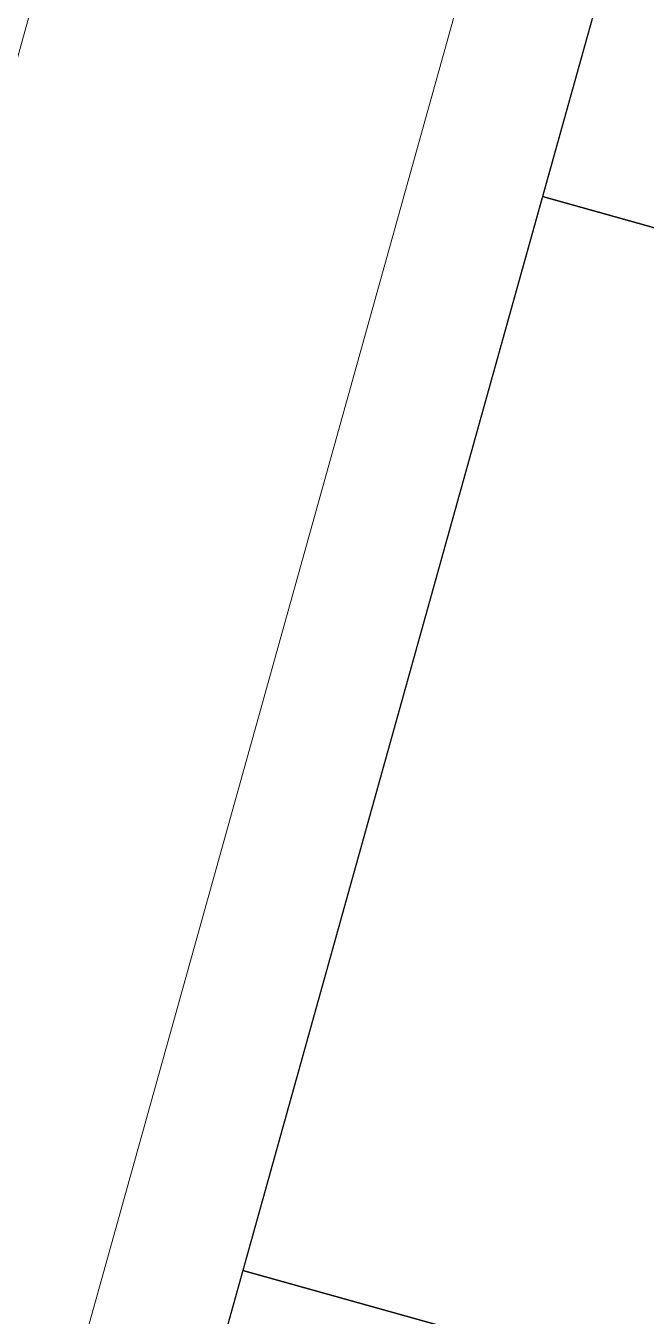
# Model space of a CAD drawing. Header units: millimetres. Extents: x 474016 to 477875, y 2288607 to 2292200.
# Drawn here: x 474399.48 to 474406.44, y 2289265.64 to 2289280.11 of the extents above; entities that cross this region are included whole.
import ezdxf

# ---------------------------------------------------------------- set-up
doc = ezdxf.new("R2010")
doc.units = ezdxf.units.MM
doc.header["$LTSCALE"] = 50
doc.layers.add('BANQUETA', color=251, linetype='Continuous', lineweight=5)
doc.layers.add('JARDINES', color=98, linetype='Continuous', lineweight=13)
doc.layers.add('CVL_LOTIF', color=1, linetype='Continuous')

msp = doc.modelspace()

# ---------------------------------------------------------------- linework, layer by layer
at = {"layer": 'BANQUETA'}
msp.add_lwpolyline([(474463.89, 2289493.555, -0.540591), (474467.08, 2289494.567), (474508.518, 2289460.782, -0.298203), (474509.18, 2289458.694), (474444.786, 2289228.215, -0.414214), (474442.322, 2289226.827), (474395.129, 2289240.012, -0.414214), (474393.741, 2289242.476), (474463.89, 2289493.555)], format="xyb", dxfattribs=at)
msp.add_lwpolyline([(474428.822, 2289362.462), (474395.186, 2289242.073)], dxfattribs=at)
at = {"layer": 'CVL_LOTIF'}
for points in [[(474408.64, 2289290.228), (474405.276, 2289278.19), (474429.354, 2289271.462), (474432.718, 2289283.501)], [(474429.354, 2289271.462), (474405.276, 2289278.19), (474401.913, 2289266.151), (474425.991, 2289259.423)], [(474425.991, 2289259.423), (474401.913, 2289266.151), (474398.549, 2289254.112), (474422.627, 2289247.384)]]:
    msp.add_lwpolyline(points, close=True, dxfattribs=at)
at = {"layer": 'JARDINES'}
msp.add_lwpolyline([(474405.099, 2289300.463), (474392.455, 2289254.64, -1), (474387.636, 2289255.97), (474400.279, 2289301.793)], format="xyb", dxfattribs=at)

doc.saveas('drawing.dxf')
